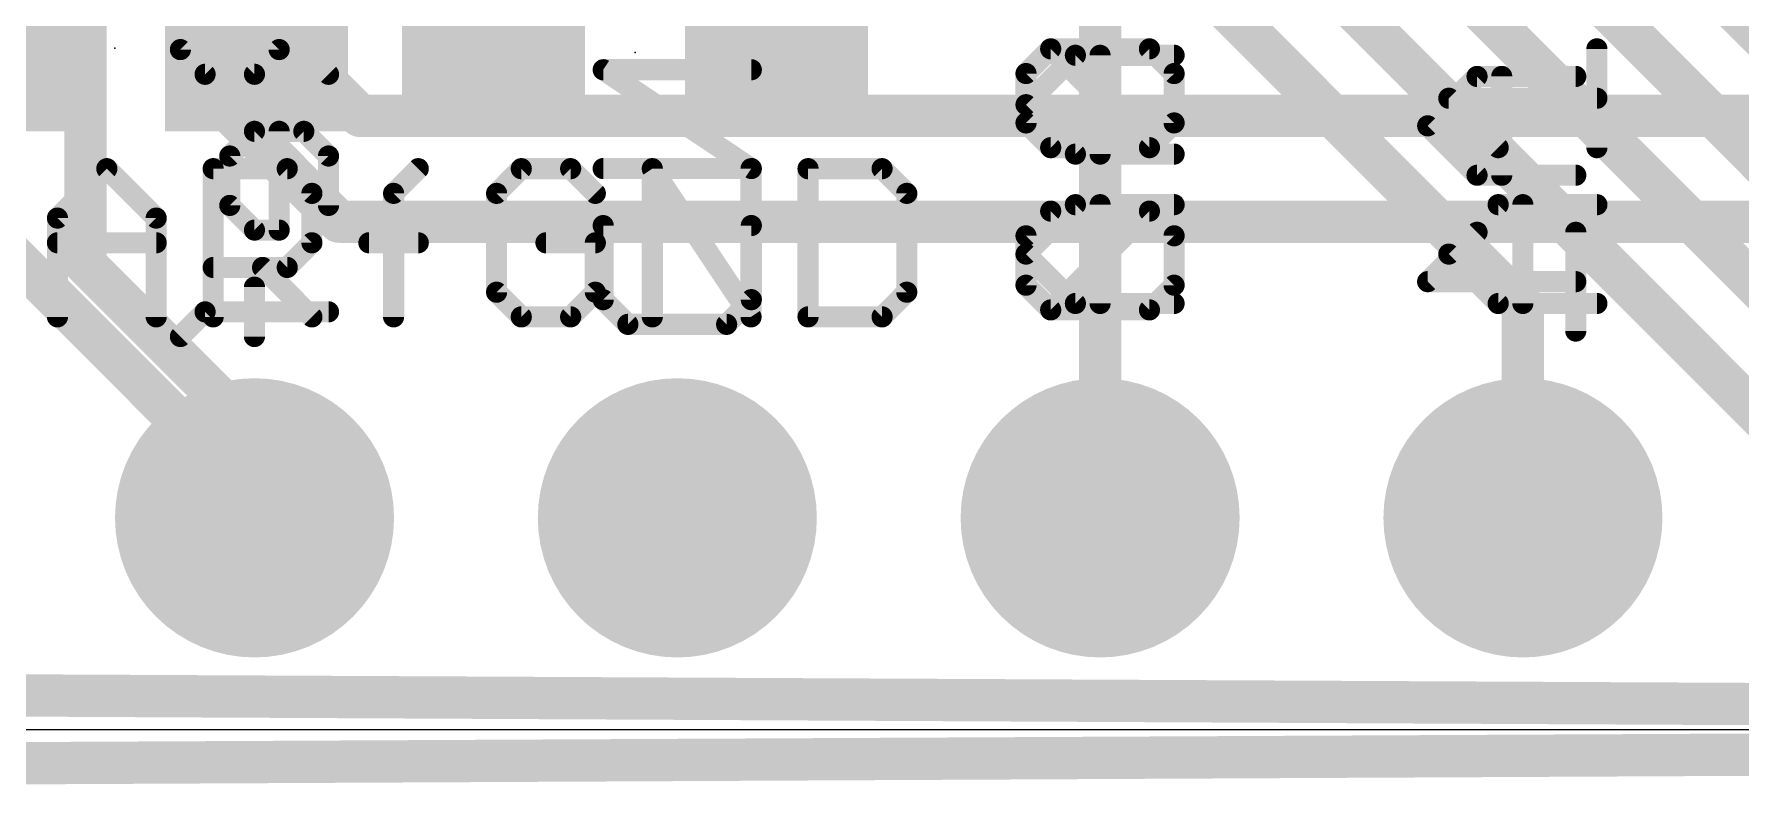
# Model space of a CAD drawing. Extents: x -0.4 to 51.3, y -0.4 to 23.4.
# Drawn here: x 10.11 to 20.36, y -0.38 to 4.17 of the extents above; entities that cross this region are included whole.
import ezdxf

# ---------------------------------------------------------------- set-up
doc = ezdxf.new("R2010")
doc.units = 0
for name, color, linetype in [('1', 12, 'CONTINUOUS'), ('16', 132, 'CONTINUOUS'), ('17', 110, 'CONTINUOUS'), ('20', 53, 'CONTINUOUS'), ('21', 40, 'CONTINUOUS'), ('22', 6, 'CONTINUOUS'), ('23', 40, 'CONTINUOUS')]:
    doc.layers.add(name, color=color, linetype=linetype)

# ---------------------------------------------------------------- blocks, each defined once
blk = doc.blocks.new('RECT')
blk.add_solid([(-0.5, -0.5), (0.5, -0.5), (-0.5, 0.5), (0.5, 0.5)])
blk = doc.blocks.new('ROUNDP')
at = {"const_width": 0.5}
blk.add_lwpolyline([(0, -0.25, 1), (0, 0.25, 1), (0, -0.25)], format="xyb", dxfattribs=at)

msp = doc.modelspace()

# ---------------------------------------------------------------- linework, layer by layer
at = {"layer": '1', "const_width": 0.254}
for points in [[(21.082, 3.556), (18.669, 5.969)], [(18.161, 5.715), (20.828, 3.048)], [(20.574, 2.54), (17.653, 5.461)], [(21.082, 1.27), (17.018, 5.334)], [(16.51, 5.08), (19.05, 2.54)], [(14.92, 4.418), (14.566, 4.064)], [(16.51, 4.318), (16.51, 1.27)], [(9.7418, 3.0852), (11.43, 1.397)], [(19.05, 2.54), (19.05, 1.27)], [(11.43, 1.397), (11.43, 1.27)], [(-0.254, -0.254), (51.181, 0)]]:
    msp.add_lwpolyline(points, dxfattribs=at)
at = {"layer": '1', "const_width": 0.127}
for points in [[(14.5211, 4.1089, 1), (14.6109, 4.0191)], [(19.1135, 2.54, 1), (18.9865, 2.54)], [(19.0051, 2.4951, 1), (19.0949, 2.5849)], [(11.4935, 1.397, 1), (11.3665, 1.397)], [(11.3851, 1.3521, 1), (11.4749, 1.4419)], [(11.3665, 1.27, 1), (11.4935, 1.27)], [(16.4465, 1.27, 1), (16.5735, 1.27)], [(18.9865, 1.27, 1), (19.1135, 1.27)]]:
    msp.add_lwpolyline(points, format="xyb", dxfattribs=at)
at = {"layer": '16', "const_width": 0.254}
for points in [[(11.557, 4.191), (11.557, 8.636)], [(11.049, 3.937), (11.049, 7.62)], [(10.414, 6.477), (10.414, 2.794)], [(12.065, 3.683), (11.557, 4.191)], [(11.938, 3.048), (11.049, 3.937)], [(12.065, 3.683), (21.463, 3.683)], [(11.938, 3.048), (22.352, 3.048)], [(10.414, 2.794), (11.43, 1.778)], [(11.43, 1.778), (11.43, 1.27)], [(-0.127, 0.254), (51.181, 0)]]:
    msp.add_lwpolyline(points, dxfattribs=at)
at = {"layer": '16', "const_width": 0.127}
for points in [[(11.6019, 4.2359, 1), (11.5121, 4.1461)], [(11.4935, 4.191, 1), (11.6205, 4.191)], [(11.0939, 3.9819, 1), (11.0041, 3.8921)], [(10.9855, 3.937, 1), (11.1125, 3.937)], [(12.065, 3.7465, 1), (12.065, 3.6195)], [(12.0201, 3.6381, 1), (12.1099, 3.7279)], [(11.938, 3.1115, 1), (11.938, 2.9845)], [(11.8931, 3.0031, 1), (11.9829, 3.0929)], [(10.4589, 2.8389, 1), (10.3691, 2.7491)], [(10.3505, 2.794, 1), (10.4775, 2.794)], [(11.4935, 1.778, 1), (11.3665, 1.778)], [(11.3851, 1.7331, 1), (11.4749, 1.8229)], [(11.3665, 1.27, 1), (11.4935, 1.27)]]:
    msp.add_lwpolyline(points, format="xyb", dxfattribs=at)
at = {"layer": '20'}
msp.add_line((2.54, 0), (48.26, 0), dxfattribs=at)
at = {"layer": '21', "const_width": 0.127}
for points in [[(16.0647, 3.9374), (16.213, 4.0857)], [(16.213, 4.0857), (16.8062, 4.0857)], [(16.8062, 3.4925), (16.213, 4.0857)], [(16.8062, 4.0857), (16.9545, 3.9374)], [(19.4945, 3.4925), (19.4945, 4.0857)], [(16.0647, 3.6408), (16.0647, 3.9374)], [(16.9545, 3.9374), (16.9545, 3.6408)], [(18.9013, 3.4925), (18.6047, 3.7891)], [(18.6047, 3.7891), (19.4945, 3.7891)], [(16.213, 3.4925), (16.0647, 3.6408)], [(16.9545, 3.6408), (16.8062, 3.4925)], [(16.8062, 3.4925), (16.213, 3.4925)], [(10.2461, 3.0697), (10.5427, 3.3663)], [(10.5427, 3.3663), (10.8393, 3.0697)], [(11.1817, 2.4765), (11.1817, 3.3663)], [(11.1817, 3.3663), (11.6265, 3.3663)], [(11.6265, 3.3663), (11.7748, 3.218)], [(12.2655, 3.218), (12.4138, 3.3663)], [(13.0325, 3.3663), (12.8842, 3.218)], [(13.3291, 3.3663), (13.0325, 3.3663)], [(13.4774, 3.218), (13.3291, 3.3663)], [(13.8197, 2.4765), (13.8197, 3.3663)], [(13.8197, 3.3663), (14.4129, 2.4765)], [(14.4129, 2.4765), (14.4129, 3.3663)], [(14.7553, 3.3663), (14.7553, 2.4765)], [(15.2001, 3.3663), (14.7553, 3.3663)], [(15.3484, 3.218), (15.2001, 3.3663)], [(11.7748, 3.218), (11.7748, 2.9214)], [(12.2655, 2.4765), (12.2655, 3.218)], [(12.8842, 3.218), (12.8842, 2.6248)], [(15.3484, 2.6248), (15.3484, 3.218)], [(16.0647, 2.8536), (16.3613, 3.1502)], [(16.3613, 3.1502), (16.9545, 3.1502)], [(16.5096, 2.557), (16.5096, 3.1502)], [(18.6047, 2.8536), (18.9013, 3.1502)], [(18.9013, 3.1502), (19.4945, 3.1502)], [(19.0496, 2.557), (19.0496, 3.1502)], [(10.2461, 2.4765), (10.2461, 3.0697)], [(10.8393, 3.0697), (10.8393, 2.4765)], [(10.2461, 2.9214), (10.8393, 2.9214)], [(11.7748, 2.9214), (11.6265, 2.7731)], [(12.1172, 2.9214), (12.4138, 2.9214)], [(13.4774, 2.9214), (13.1808, 2.9214)], [(13.4774, 2.6248), (13.4774, 2.9214)], [(16.3613, 2.557), (16.0647, 2.8536)], [(18.9013, 2.557), (18.6047, 2.8536)], [(11.6265, 2.7731), (11.1817, 2.7731)], [(11.4782, 2.7731), (11.7748, 2.4765)], [(12.8842, 2.6248), (13.0325, 2.4765)], [(13.3291, 2.4765), (13.4774, 2.6248)], [(15.2001, 2.4765), (15.3484, 2.6248)], [(16.9545, 2.557), (16.3613, 2.557)], [(19.4945, 2.557), (18.9013, 2.557)], [(13.0325, 2.4765), (13.3291, 2.4765)], [(14.7553, 2.4765), (15.2001, 2.4765)]]:
    msp.add_lwpolyline(points, dxfattribs=at)
at = {"layer": '21', "const_width": 0.0635}
for points in [[(16.213, 4.1174, 1), (16.213, 4.0539)], [(16.2355, 4.1081, 1), (16.1906, 4.0632)], [(16.2355, 4.0632, 1), (16.1906, 4.1081)], [(16.8287, 4.1081, 1), (16.7838, 4.0632)], [(16.8062, 4.0539, 1), (16.8062, 4.1174)], [(19.5263, 4.0857, 1), (19.4628, 4.0857)], [(16.0965, 3.9374, 1), (16.033, 3.9374)], [(16.9862, 3.9374, 1), (16.9228, 3.9374)], [(16.0423, 3.9598, 1), (16.0872, 3.9149)], [(16.932, 3.9149, 1), (16.977, 3.9598)], [(18.6047, 3.8208, 1), (18.6047, 3.7573)], [(18.6272, 3.8115, 1), (18.5823, 3.7666)], [(19.4945, 3.7573, 1), (19.4945, 3.8208)], [(16.0872, 3.6632, 1), (16.0423, 3.6183)], [(16.977, 3.6183, 1), (16.932, 3.6632)], [(16.033, 3.6408, 1), (16.0965, 3.6408)], [(16.9228, 3.6408, 1), (16.9862, 3.6408)], [(16.213, 3.5243, 1), (16.213, 3.4607)], [(16.1906, 3.47, 1), (16.2355, 3.515)], [(16.7838, 3.515, 1), (16.8287, 3.47)], [(16.7838, 3.47, 1), (16.8287, 3.515)], [(16.8062, 3.4607, 1), (16.8062, 3.5243)], [(18.8789, 3.47, 1), (18.9238, 3.515)], [(19.4628, 3.4925, 1), (19.5263, 3.4925)], [(10.5652, 3.3887, 1), (10.5203, 3.3438)], [(10.5652, 3.3438, 1), (10.5203, 3.3887)], [(11.2134, 3.3663, 1), (11.1499, 3.3663)], [(11.1817, 3.398, 1), (11.1817, 3.3345)], [(11.649, 3.3887, 1), (11.6041, 3.3438)], [(11.6265, 3.3345, 1), (11.6265, 3.398)], [(12.4362, 3.3438, 1), (12.3913, 3.3887)], [(13.0325, 3.398, 1), (13.0325, 3.3345)], [(13.055, 3.3438, 1), (13.0101, 3.3887)], [(13.3516, 3.3887, 1), (13.3066, 3.3438)], [(13.3291, 3.3345, 1), (13.3291, 3.398)], [(13.8515, 3.3663, 1), (13.788, 3.3663)], [(13.8462, 3.3839, 1), (13.7933, 3.3486)], [(14.4447, 3.3663, 1), (14.3812, 3.3663)], [(14.787, 3.3663, 1), (14.7235, 3.3663)], [(14.7553, 3.398, 1), (14.7553, 3.3345)], [(15.2226, 3.3887, 1), (15.1777, 3.3438)], [(15.2001, 3.3345, 1), (15.2001, 3.398)], [(11.8066, 3.218, 1), (11.7431, 3.218)], [(12.2972, 3.218, 1), (12.2337, 3.218)], [(12.916, 3.218, 1), (12.8525, 3.218)], [(15.3802, 3.218, 1), (15.3167, 3.218)], [(11.7524, 3.1955, 1), (11.7973, 3.2404)], [(12.243, 3.2404, 1), (12.2879, 3.1955)], [(12.8618, 3.2404, 1), (12.9067, 3.1955)], [(13.4549, 3.1955, 1), (13.4998, 3.2404)], [(15.326, 3.1955, 1), (15.3709, 3.2404)], [(16.3613, 3.1819, 1), (16.3613, 3.1184)], [(16.3838, 3.1277, 1), (16.3389, 3.1726)], [(16.5414, 3.1502, 1), (16.4779, 3.1502)], [(16.9545, 3.1184, 1), (16.9545, 3.1819)], [(18.9013, 3.1819, 1), (18.9013, 3.1184)], [(18.9238, 3.1277, 1), (18.8789, 3.1726)], [(19.0814, 3.1502, 1), (19.0179, 3.1502)], [(19.4945, 3.1184, 1), (19.4945, 3.1819)], [(10.2779, 3.0697, 1), (10.2144, 3.0697)], [(10.2237, 3.0921, 1), (10.2686, 3.0472)], [(10.8711, 3.0697, 1), (10.8076, 3.0697)], [(10.8169, 3.0472, 1), (10.8618, 3.0921)], [(10.2461, 2.9531, 1), (10.2461, 2.8896)], [(10.8393, 2.8896, 1), (10.8393, 2.9531)], [(11.7973, 2.8989, 1), (11.7524, 2.9438)], [(12.1172, 2.9531, 1), (12.1172, 2.8896)], [(12.4138, 2.8896, 1), (12.4138, 2.9531)], [(13.1808, 2.9531, 1), (13.1808, 2.8896)], [(13.5091, 2.9214, 1), (13.4456, 2.9214)], [(13.4774, 2.8896, 1), (13.4774, 2.9531)], [(11.7431, 2.9214, 1), (11.8066, 2.9214)], [(16.0872, 2.876, 1), (16.0423, 2.8311)], [(16.0423, 2.876, 1), (16.0872, 2.8311)], [(18.6272, 2.876, 1), (18.5823, 2.8311)], [(18.5823, 2.876, 1), (18.6272, 2.8311)], [(11.1817, 2.8048, 1), (11.1817, 2.7413)], [(11.5007, 2.7955, 1), (11.4558, 2.7506)], [(11.6041, 2.7955, 1), (11.649, 2.7506)], [(11.6265, 2.7413, 1), (11.6265, 2.8048)], [(12.9067, 2.6472, 1), (12.8618, 2.6023)], [(13.4998, 2.6023, 1), (13.4549, 2.6472)], [(15.3709, 2.6023, 1), (15.326, 2.6472)], [(12.8525, 2.6248, 1), (12.916, 2.6248)], [(13.4456, 2.6248, 1), (13.5091, 2.6248)], [(15.3167, 2.6248, 1), (15.3802, 2.6248)], [(16.3613, 2.5887, 1), (16.3613, 2.5252)], [(16.3389, 2.5345, 1), (16.3838, 2.5794)], [(16.4779, 2.557, 1), (16.5414, 2.557)], [(16.9545, 2.5252, 1), (16.9545, 2.5887)], [(18.9013, 2.5887, 1), (18.9013, 2.5252)], [(18.8789, 2.5345, 1), (18.9238, 2.5794)], [(19.0179, 2.557, 1), (19.0814, 2.557)], [(19.4945, 2.5252, 1), (19.4945, 2.5887)], [(10.2144, 2.4765, 1), (10.2779, 2.4765)], [(10.8076, 2.4765, 1), (10.8711, 2.4765)], [(11.1499, 2.4765, 1), (11.2134, 2.4765)], [(11.7524, 2.454, 1), (11.7973, 2.499)], [(12.2337, 2.4765, 1), (12.2972, 2.4765)], [(13.0325, 2.5083, 1), (13.0325, 2.4447)], [(13.0101, 2.454, 1), (13.055, 2.499)], [(13.3066, 2.499, 1), (13.3516, 2.454)], [(13.3291, 2.4447, 1), (13.3291, 2.5083)], [(13.788, 2.4765, 1), (13.8515, 2.4765)], [(14.3812, 2.4765, 1), (14.4447, 2.4765)], [(14.3865, 2.4589, 1), (14.4393, 2.4941)], [(14.7553, 2.5083, 1), (14.7553, 2.4447)], [(14.7235, 2.4765, 1), (14.787, 2.4765)], [(15.1777, 2.499, 1), (15.2226, 2.454)], [(15.2001, 2.4447, 1), (15.2001, 2.5083)]]:
    msp.add_lwpolyline(points, format="xyb", dxfattribs=at)
at = {"layer": '22', "const_width": 0.127}
for points in [[(10.9847, 4.5261), (10.9847, 4.0812)], [(11.5779, 4.0812), (11.5779, 4.5261)], [(11.5779, 4.2295), (11.8745, 3.9329)], [(10.9847, 4.0812), (11.133, 3.9329)], [(11.4296, 3.9329), (11.5779, 4.0812)], [(16.3613, 4.047), (16.0647, 3.7504)], [(16.9545, 4.047), (16.3613, 4.047)], [(16.5096, 4.047), (16.5096, 3.4538)], [(14.4145, 3.9603), (13.5247, 3.9603)], [(13.5247, 3.9603), (14.4145, 3.3671)], [(11.133, 3.9329), (11.4296, 3.9329)], [(18.7743, 3.92), (18.4777, 3.6234)], [(19.3675, 3.92), (18.7743, 3.92)], [(18.9226, 3.92), (18.9226, 3.3268)], [(16.0647, 3.7504), (16.3613, 3.4538)], [(11.4296, 3.5906), (11.2813, 3.4423)], [(11.7262, 3.5906), (11.4296, 3.5906)], [(11.5779, 2.9974), (11.5779, 3.5906)], [(11.8745, 3.4423), (11.7262, 3.5906)], [(18.4777, 3.6234), (18.7743, 3.3268)], [(11.2813, 3.4423), (11.2813, 3.1457)], [(11.8745, 3.1457), (11.8745, 3.4423)], [(16.3613, 3.4538), (16.9545, 3.4538)], [(14.4145, 3.3671), (13.5247, 3.3671)], [(18.7743, 3.3268), (19.3675, 3.3268)], [(11.2813, 3.1457), (11.4296, 2.9974)], [(13.5247, 3.0247), (14.4145, 3.0247)], [(13.5247, 2.5799), (13.5247, 3.0247)], [(14.4145, 3.0247), (14.4145, 2.5799)], [(16.213, 3.1115), (16.0647, 2.9632)], [(16.8062, 3.1115), (16.213, 3.1115)], [(16.8062, 3.1115), (16.213, 2.5183)], [(16.9545, 2.9632), (16.8062, 3.1115)], [(11.4296, 2.9974), (11.5779, 2.9974)], [(16.0647, 2.9632), (16.0647, 2.6666)], [(16.9545, 2.6666), (16.9545, 2.9632)], [(18.7743, 2.9845), (18.4777, 2.6879)], [(19.3675, 2.9845), (19.3675, 2.3913)], [(11.4296, 2.6551), (11.4296, 2.3585)], [(16.0647, 2.6666), (16.213, 2.5183)], [(16.8062, 2.5183), (16.9545, 2.6666)], [(18.4777, 2.6879), (19.3675, 2.6879)], [(11.133, 2.5068), (10.9847, 2.3585)], [(11.8745, 2.5068), (11.133, 2.5068)], [(13.673, 2.4316), (13.5247, 2.5799)], [(14.4145, 2.5799), (14.2662, 2.4316)], [(16.213, 2.5183), (16.8062, 2.5183)], [(14.2662, 2.4316), (13.673, 2.4316)]]:
    msp.add_lwpolyline(points, dxfattribs=at)
at = {"layer": '22', "const_width": 0.0635}
for points in [[(10.953, 4.0812, 1), (11.0165, 4.0812)], [(11.0072, 4.1037, 1), (10.9623, 4.0588)], [(11.5462, 4.0812, 1), (11.6097, 4.0812)], [(11.6004, 4.0588, 1), (11.5555, 4.1037)], [(16.3613, 4.0788, 1), (16.3613, 4.0153)], [(16.3838, 4.0246, 1), (16.3389, 4.0695)], [(16.5414, 4.047, 1), (16.4779, 4.047)], [(16.9545, 4.0153, 1), (16.9545, 4.0788)], [(13.5424, 3.9867, 1), (13.5071, 3.9338)], [(13.5247, 3.992, 1), (13.5247, 3.9285)], [(14.4145, 3.9285, 1), (14.4145, 3.992)], [(11.133, 3.9647, 1), (11.133, 3.9012)], [(11.1106, 3.9105, 1), (11.1555, 3.9554)], [(11.4072, 3.9554, 1), (11.4521, 3.9105)], [(11.4296, 3.9012, 1), (11.4296, 3.9647)], [(11.852, 3.9105, 1), (11.897, 3.9554)], [(18.7743, 3.9518, 1), (18.7743, 3.8883)], [(18.7968, 3.8976, 1), (18.7519, 3.9425)], [(18.9544, 3.92, 1), (18.8909, 3.92)], [(19.3675, 3.8883, 1), (19.3675, 3.9518)], [(16.0872, 3.7729, 1), (16.0423, 3.728)], [(16.0423, 3.7729, 1), (16.0872, 3.728)], [(11.4296, 3.6223, 1), (11.4296, 3.5588)], [(11.4521, 3.5681, 1), (11.4072, 3.613)], [(11.6097, 3.5906, 1), (11.5462, 3.5906)], [(11.7487, 3.613, 1), (11.7038, 3.5681)], [(11.7262, 3.5588, 1), (11.7262, 3.6223)], [(18.5002, 3.6459, 1), (18.4553, 3.601)], [(18.4553, 3.6459, 1), (18.5002, 3.601)], [(11.3131, 3.4423, 1), (11.2496, 3.4423)], [(11.2589, 3.4647, 1), (11.3038, 3.4198)], [(11.9063, 3.4423, 1), (11.8428, 3.4423)], [(11.852, 3.4198, 1), (11.897, 3.4647)], [(16.3613, 3.4856, 1), (16.3613, 3.4221)], [(16.3389, 3.4314, 1), (16.3838, 3.4763)], [(16.9545, 3.4221, 1), (16.9545, 3.4856)], [(13.5247, 3.3988, 1), (13.5247, 3.3353)], [(14.3969, 3.3407, 1), (14.4321, 3.3935)], [(14.4145, 3.3353, 1), (14.4145, 3.3988)], [(16.4779, 3.4538, 1), (16.5414, 3.4538)], [(18.7743, 3.3586, 1), (18.7743, 3.2951)], [(19.3675, 3.2951, 1), (19.3675, 3.3586)], [(18.7519, 3.3044, 1), (18.7968, 3.3493)], [(18.8909, 3.3268, 1), (18.9544, 3.3268)], [(11.3038, 3.1682, 1), (11.2589, 3.1233)], [(11.2496, 3.1457, 1), (11.3131, 3.1457)], [(11.8428, 3.1457, 1), (11.9063, 3.1457)], [(13.5247, 3.0565, 1), (13.5247, 2.993)], [(13.5565, 3.0247, 1), (13.493, 3.0247)], [(14.4463, 3.0247, 1), (14.3827, 3.0247)], [(14.4145, 2.993, 1), (14.4145, 3.0565)], [(16.213, 3.1433, 1), (16.213, 3.0797)], [(16.2355, 3.089, 1), (16.1906, 3.134)], [(16.8287, 3.134, 1), (16.7838, 3.089)], [(16.8287, 3.089, 1), (16.7838, 3.134)], [(16.8062, 3.0797, 1), (16.8062, 3.1433)], [(11.4296, 3.0292, 1), (11.4296, 2.9657)], [(11.4072, 2.975, 1), (11.4521, 3.0199)], [(11.5462, 2.9974, 1), (11.6097, 2.9974)], [(11.5779, 2.9657, 1), (11.5779, 3.0292)], [(16.0965, 2.9632, 1), (16.033, 2.9632)], [(16.0423, 2.9857, 1), (16.0872, 2.9408)], [(16.9862, 2.9632, 1), (16.9228, 2.9632)], [(16.932, 2.9408, 1), (16.977, 2.9857)], [(18.7968, 2.962, 1), (18.7519, 3.007)], [(19.3992, 2.9845, 1), (19.3358, 2.9845)], [(11.4614, 2.6551, 1), (11.3979, 2.6551)], [(16.0872, 2.6891, 1), (16.0423, 2.6442)], [(16.033, 2.6666, 1), (16.0965, 2.6666)], [(16.9228, 2.6666, 1), (16.9862, 2.6666)], [(16.977, 2.6442, 1), (16.932, 2.6891)], [(18.4777, 2.7197, 1), (18.4777, 2.6562)], [(18.4553, 2.7104, 1), (18.5002, 2.6655)], [(19.3675, 2.6562, 1), (19.3675, 2.7197)], [(11.133, 2.5385, 1), (11.133, 2.475)], [(11.1555, 2.4843, 1), (11.1106, 2.5292)], [(11.8745, 2.475, 1), (11.8745, 2.5385)], [(13.5472, 2.6023, 1), (13.5023, 2.5574)], [(13.493, 2.5799, 1), (13.5565, 2.5799)], [(14.3827, 2.5799, 1), (14.4463, 2.5799)], [(14.437, 2.5574, 1), (14.392, 2.6023)], [(16.213, 2.5501, 1), (16.213, 2.4866)], [(16.1906, 2.5408, 1), (16.2355, 2.4959)], [(16.1906, 2.4959, 1), (16.2355, 2.5408)], [(16.7838, 2.5408, 1), (16.8287, 2.4959)], [(16.8062, 2.4866, 1), (16.8062, 2.5501)], [(13.673, 2.4633, 1), (13.673, 2.3998)], [(13.6506, 2.4091, 1), (13.6955, 2.454)], [(14.2438, 2.454, 1), (14.2887, 2.4091)], [(14.2662, 2.3998, 1), (14.2662, 2.4633)], [(10.9623, 2.3809, 1), (11.0072, 2.336)], [(11.3979, 2.3585, 1), (11.4614, 2.3585)], [(19.3358, 2.3913, 1), (19.3992, 2.3913)]]:
    msp.add_lwpolyline(points, format="xyb", dxfattribs=at)
at = {"layer": '23'}
for p in [(10.5918, 4.0906), (13.716, 4.064)]:
    msp.add_point(p, dxfattribs=at)

# ---------------------------------------------------------------- block references
at = {"layer": '1', "xscale": 1.1}
for p in [(9.7418, 4.0906), (11.4418, 4.0906)]:
    msp.add_blockref('RECT', p, dxfattribs=at)
at = {"layer": '1', "xscale": 1.1, "rotation": 180}
for p in [(12.866, 4.064), (14.566, 4.064)]:
    msp.add_blockref('RECT', p, dxfattribs=at)
at = {"layer": '17', "xscale": 1.6764, "yscale": 1.6764, "rotation": 270}
for p in [(11.43, 1.27), (11.43, 1.27), (13.97, 1.27), (13.97, 1.27), (16.51, 1.27), (16.51, 1.27), (19.05, 1.27), (19.05, 1.27)]:
    msp.add_blockref('ROUNDP', p, dxfattribs=at)

doc.saveas('drawing.dxf')
